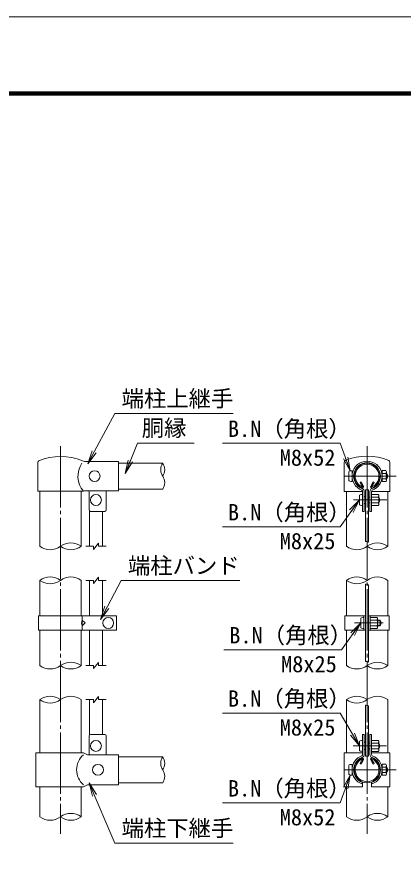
# Model space of a CAD drawing. Units: millimetres, scale not verified. Extents: x -8400 to 8400, y -5940 to 5940.
# Drawn here: x 1838 to 4105, y 961 to 5940 of the extents above; entities that cross this region are included whole.
import ezdxf
from ezdxf.enums import TextEntityAlignment as Align

# ---------------------------------------------------------------- set-up
doc = ezdxf.new("R2010")
doc.units = ezdxf.units.MM
doc.header["$LTSCALE"] = 20
doc.linetypes.add('LONG_CHAIN', pattern=[21, 18, -1, 1, -1])
for name, color, linetype, lineweight in [('0-0_D-TTL', 7, 'Continuous', 9), ('0-3_D-STR1', 1, 'Continuous', 9), ('0-6_D-BMK', 2, 'LONG_CHAIN', 9), ('0-8_D-STR-DIM', 7, 'Continuous', 9), ('0-9_0', 7, 'Continuous', 9), ('0-A_D-STR3', 3, 'Continuous', 9), ('0-D_D-STR-TXT', 7, 'Continuous', 9)]:
    doc.layers.add(name, color=color, linetype=linetype, lineweight=lineweight)
doc.styles.add('ＭＳ ゴシック', font='')
doc.styles.get('ＭＳ ゴシック').set_extended_font_data('MS Gothic')

# ---------------------------------------------------------------- blocks, each defined once
blk = doc.blocks.new('_Open')
at = {"layer": '0-9_0'}
blk.add_line((-20, 3.333), (0, 0), dxfattribs=at)
blk.add_lwpolyline([(-20, -3.333), (0, 0), (-20, 0)], dxfattribs=at)

msp = doc.modelspace()

# ---------------------------------------------------------------- linework, layer by layer
at = {"layer": '0-0_D-TTL', "color": 2}
msp.add_lwpolyline([(-8400.38, 5939.71), (8399.62, 5939.71), (8399.62, -5940.29), (-8400.38, -5940.29)], close=True, dxfattribs=at)
at = {"layer": '0-0_D-TTL'}
for points in [[(-7860.38, 5499.71), (7859.62, 5499.71), (7859.62, -5500.29), (-7860.38, -5500.29)], [(-7855.38, 5494.71), (7854.62, 5494.71), (7854.62, -5495.29), (-7855.38, -5495.29)], [(-7850.38, 5489.71), (7849.62, 5489.71), (7849.62, -5490.29), (-7850.38, -5490.29)], [(-7845.38, 5484.71), (7844.62, 5484.71), (7844.62, -5485.29), (-7845.38, -5485.29)], [(-7840.38, 5479.71), (7839.62, 5479.71), (7839.62, -5480.29), (-7840.38, -5480.29)]]:
    msp.add_lwpolyline(points, close=True, dxfattribs=at)
at = {"layer": '0-3_D-STR1'}
for p, q in [((2433.55, 3320.37), (2693.62, 3320.37)), ((3852.82, 3207.36), (3858.38, 3210.57)), ((3866.85, 3183.05), (3852.82, 3207.36)), ((3872.41, 3186.26), (3858.38, 3210.57)), ((3914.69, 3186.26), (3928.72, 3210.57)), ((3920.24, 3183.05), (3934.28, 3207.36)), ((3934.28, 3207.36), (3928.72, 3210.57)), ((1972.55, 3155.57), (1972.55, 2832.37)), ((2214.55, 3155.57), (2214.55, 2832.37)), ((2433.55, 3167.97), (2693.62, 3167.97)), ((3772.55, 3154.37), (3772.55, 2832.37)), ((4014.55, 3154.37), (4014.55, 2832.37)), ((1972.55, 2632.37), (1972.55, 2424.34)), ((2214.55, 2632.37), (2214.55, 2424.34)), ((3772.55, 2632.37), (3772.55, 2424.34)), ((4014.55, 2632.37), (4014.55, 2424.34)), ((1972.55, 2340.35), (1972.55, 2132.37)), ((2214.55, 2340.35), (2214.55, 2132.37)), ((3772.55, 2340.35), (3772.55, 2132.37)), ((4014.55, 2340.35), (4014.55, 2132.37)), ((1972.55, 1932.37), (1972.55, 1620.57)), ((2214.55, 1932.37), (2214.55, 1620.57)), ((3772.55, 1932.37), (3772.55, 1620.57)), ((4014.55, 1932.37), (4014.55, 1620.57)), ((2433.55, 1596.57), (2693.62, 1596.57)), ((3866.85, 1581.9), (3852.82, 1557.58)), ((3852.82, 1557.58), (3858.38, 1554.38)), ((3872.41, 1578.69), (3858.38, 1554.38)), ((3914.69, 1578.69), (3928.72, 1554.38)), ((3920.24, 1581.9), (3934.28, 1557.58)), ((3934.28, 1557.58), (3928.72, 1554.38)), ((2433.55, 1444.17), (2693.62, 1444.17)), ((1972.55, 1420.57), (1972.55, 1244.57)), ((2214.55, 1420.57), (2214.55, 1244.57)), ((3772.55, 1420.57), (3772.55, 1244.57)), ((4014.55, 1420.57), (4014.55, 1244.57))]:
    msp.add_line(p, q, dxfattribs=at)
for centre, radius, start, end in [((3893.55, 3244.37), 76.2, 294.32478, 245.67522), ((3893.55, 3244.37), 69.78, 294.32478, 245.67522), ((3865.47, 3182.25), 8.02, 245.67522, 30), ((3921.63, 3182.25), 8.02, 150, 294.32478), ((3865.47, 3182.25), 1.6, 245.67522, 30), ((3921.63, 3182.25), 1.6, 150, 294.32478), ((3893.55, 1520.57), 76.2, 114.32478, 65.67522), ((3893.55, 1520.57), 69.78, 114.32478, 65.67522), ((3865.47, 1582.7), 8.02, 330, 114.32478), ((3865.47, 1582.7), 1.6, 330, 114.32478), ((3921.63, 1582.7), 8.02, 65.67522, 210), ((3921.63, 1582.7), 1.6, 65.67522, 210)]:
    msp.add_arc(centre, radius, start, end, dxfattribs=at)
at = {"layer": '0-6_D-BMK'}
for p, q in [((2093.55, 3420.37), (2093.55, 1144.37)), ((3893.55, 3420.37), (3893.55, 1144.37)), ((3761.44, 3244.37), (4065.18, 3244.37)), ((3813.44, 3104.37), (4008.95, 3104.37)), ((3820.24, 2382.35), (3987.75, 2382.35)), ((3878.15, 2382.35), (3955.35, 2382.35)), ((3812.59, 1660.57), (4008.11, 1660.57)), ((3761.44, 1520.57), (4065.18, 1520.57))]:
    msp.add_line(p, q, dxfattribs=at)
at = {"layer": '0-8_D-STR-DIM'}
for p, q in [((2286.55, 2814.37), (2316.55, 2850.37)), ((2316.55, 2832.37), (2316.55, 2850.37)), ((2241.55, 2832.37), (2286.55, 2832.37)), ((2286.55, 2814.37), (2286.55, 2832.37)), ((2316.55, 2832.37), (2361.55, 2832.37)), ((2286.55, 2614.37), (2316.55, 2650.37)), ((2316.55, 2632.37), (2316.55, 2650.37)), ((2241.55, 2632.37), (2286.55, 2632.37)), ((2286.55, 2614.37), (2286.55, 2632.37)), ((2316.55, 2632.37), (2361.55, 2632.37)), ((2286.55, 2114.37), (2316.55, 2150.37)), ((2316.55, 2132.37), (2316.55, 2150.37)), ((2241.55, 2132.37), (2286.55, 2132.37)), ((2286.55, 2114.37), (2286.55, 2132.37)), ((2316.55, 2132.37), (2361.55, 2132.37)), ((2286.55, 1914.37), (2316.55, 1950.37)), ((2316.55, 1932.37), (2316.55, 1950.37)), ((2241.55, 1932.37), (2286.55, 1932.37)), ((2286.55, 1914.37), (2286.55, 1932.37)), ((2316.55, 1932.37), (2361.55, 1932.37))]:
    msp.add_line(p, q, dxfattribs=at)
for centre, radius, start, end in [((2748.1, 3282.27), 66.48, 145.03504, 214.96496), ((2639.13, 3282.27), 66.48, 325.03504, 34.96496), ((2639.13, 3206.07), 66.48, 325.03422, 34.96578), ((2154.05, 2750.87), 101.51, 53.41445, 126.58555), ((3887.63, 2830.45), 30.72, 60.95271, 95.76063), ((3954.05, 2750.87), 101.51, 53.41445, 126.58555), ((2033.05, 2913.88), 101.51, 233.41445, 306.58555), ((2154.05, 2913.88), 101.51, 233.41445, 306.58555), ((3833.05, 2913.88), 101.51, 233.41445, 306.58555), ((3954.05, 2913.88), 101.51, 233.41445, 306.58555), ((2033.05, 2550.87), 101.51, 53.41445, 126.58555), ((2154.05, 2550.87), 101.51, 53.41445, 126.58555), ((3833.05, 2550.87), 101.51, 53.41445, 126.58555), ((3954.05, 2550.87), 101.51, 53.41445, 126.58555), ((2033.05, 2713.88), 101.51, 233.41445, 306.58555), ((3833.05, 2713.88), 101.51, 233.41445, 306.58555), ((3887.63, 2579.92), 30.72, 60.95271, 95.76063), ((2154.05, 2050.87), 101.51, 53.41445, 126.58555), ((3887.63, 2126.06), 30.72, 60.95271, 95.76063), ((3954.05, 2050.87), 101.51, 53.41445, 126.58555), ((2033.05, 2213.88), 101.51, 233.41445, 306.58555), ((2154.05, 2213.88), 101.51, 233.41445, 306.58555), ((3833.05, 2213.88), 101.51, 233.41445, 306.58555), ((3954.05, 2213.88), 101.51, 233.41445, 306.58555), ((2033.05, 1850.87), 101.51, 53.41445, 126.58555), ((2154.05, 1850.87), 101.51, 53.41445, 126.58555), ((3833.05, 1850.87), 101.51, 53.41445, 126.58555), ((3954.05, 1850.87), 101.51, 53.41445, 126.58555), ((2033.05, 2013.88), 101.51, 233.41445, 306.58555), ((3833.05, 2013.88), 101.51, 233.41445, 306.58555), ((3887.63, 1868.6), 30.72, 60.95271, 95.76063), ((2748.1, 1558.47), 66.48, 145.03504, 214.96496), ((2639.13, 1558.47), 66.48, 325.03504, 34.96496), ((2639.13, 1482.27), 66.48, 325.03422, 34.96578), ((2033.05, 1326.08), 101.51, 233.41445, 306.58555), ((2154.05, 1163.07), 101.51, 53.41445, 126.58555), ((2154.05, 1326.08), 101.51, 233.41445, 306.58555), ((3833.05, 1326.08), 101.51, 233.41445, 306.58555), ((3954.05, 1163.07), 101.51, 53.41445, 126.58555), ((3954.05, 1326.08), 101.51, 233.41445, 306.58555)]:
    msp.add_arc(centre, radius, start, end, dxfattribs=at)
at = {"layer": '0-A_D-STR3'}
for p, q in [((1959.55, 3155.57), (1959.55, 3323.89)), ((2233.46, 3331.17), (2433.55, 3331.17)), ((2433.55, 3157.57), (2433.55, 3331.17)), ((4028.15, 3324.4), (4028.15, 3154.37)), ((3786.35, 3270.37), (3786.35, 3218.37)), ((3805.55, 3276.37), (3805.55, 3212.37)), ((3807.02, 3260.37), (3805.55, 3260.37)), ((3981.55, 3260.37), (3980.08, 3260.37)), ((4003.55, 3276.77), (3981.55, 3276.77)), ((3981.55, 3276.77), (3981.55, 3211.97)), ((4003.55, 3260.57), (3981.55, 3260.57)), ((4007.55, 3269.31), (4007.55, 3219.93)), ((4007.55, 3260.37), (4009.55, 3260.37)), ((4007.55, 3260.37), (4009.55, 3260.37)), ((4007.55, 3257.66), (4010.84, 3257.66)), ((4009.55, 3260.37), (4009.55, 3228.37)), ((3807.02, 3228.37), (3805.55, 3228.37)), ((3981.55, 3228.37), (3980.08, 3228.37)), ((4003.55, 3228.17), (3981.55, 3228.17)), ((4003.55, 3211.97), (3981.55, 3211.97)), ((4007.55, 3231.08), (4010.84, 3231.08)), ((4007.55, 3228.37), (4009.55, 3228.37)), ((4007.55, 3228.37), (4009.55, 3228.37)), ((1959.55, 3155.57), (2227.55, 3155.57)), ((2227.55, 3155.57), (2233.55, 3157.57)), ((2233.55, 3157.57), (2433.55, 3157.57)), ((2261.55, 3045.57), (2261.55, 3157.57)), ((2361.55, 3045.57), (2361.55, 3157.57)), ((3867.55, 3037.57), (3867.55, 3154.66)), ((3876.75, 3037.57), (3876.75, 3154.66)), ((3884.55, 3164.37), (3884.55, 2860.82)), ((3884.55, 3164.37), (3902.55, 3164.37)), ((3902.55, 3164.37), (3902.55, 2857.11)), ((3910.35, 3037.57), (3910.35, 3154.66)), ((3919.55, 3037.57), (3919.55, 3154.66)), ((3919.55, 3154.37), (4028.15, 3154.37)), ((3959.55, 3136.77), (3919.55, 3136.77)), ((3848.35, 3078.13), (3848.35, 3130.13)), ((3883.55, 3125.65), (3876.75, 3125.65)), ((3883.55, 3125.65), (3883.55, 3083.1)), ((3883.55, 3120.37), (3884.55, 3120.37)), ((3883.55, 3088.37), (3884.55, 3088.37)), ((3902.55, 3120.37), (3910.35, 3120.37)), ((3902.55, 3088.37), (3910.35, 3088.37)), ((3959.55, 3120.57), (3919.55, 3120.57)), ((3959.55, 3088.17), (3919.55, 3088.17)), ((3963.55, 3129.31), (3963.55, 3079.92)), ((3963.55, 3120.37), (3963.55, 3088.37)), ((3963.55, 3117.66), (3964.84, 3117.66)), ((3963.55, 3091.08), (3964.84, 3091.08)), ((2263.55, 3040.28), (2263.55, 2832.37)), ((2269.55, 3037.57), (2353.55, 3037.57)), ((2339.55, 3037.57), (2339.55, 2832.37)), ((3867.55, 3037.57), (3876.75, 3037.57)), ((3883.55, 3083.1), (3876.75, 3083.1)), ((3910.35, 3037.57), (3919.55, 3037.57)), ((3959.55, 3071.97), (3919.55, 3071.97)), ((2263.55, 2632.37), (2263.55, 2424.34)), ((2339.55, 2632.37), (2339.55, 2424.34)), ((3884.55, 2610.48), (3884.55, 2156.62)), ((3902.55, 2606.78), (3902.55, 2152.91)), ((2421.53, 2424.34), (1963.35, 2424.34)), ((1963.35, 2340.35), (1963.35, 2424.34)), ((2221.46, 2424.34), (2221.46, 2340.34)), ((2421.55, 2340.35), (2421.55, 2424.35)), ((3763.35, 2424.34), (3763.35, 2340.35)), ((3884.55, 2424.34), (3763.35, 2424.34)), ((3856.15, 2408.35), (3856.15, 2356.35)), ((3875.35, 2424.34), (3875.35, 2340.35)), ((3884.55, 2424.34), (3884.55, 2340.35)), ((3902.55, 2424.34), (3902.55, 2340.35)), ((3911.75, 2424.34), (3911.75, 2340.35)), ((3951.75, 2414.75), (3911.75, 2414.75)), ((3951.75, 2398.55), (3911.75, 2398.55)), ((3955.75, 2407.28), (3955.75, 2357.9)), ((3955.75, 2398.35), (3971.35, 2398.35)), ((3955.75, 2395.64), (3972.64, 2395.64)), ((3971.35, 2398.35), (3971.35, 2366.35)), ((2421.53, 2340.35), (1963.35, 2340.35)), ((2263.55, 2340.35), (2263.55, 2132.37)), ((2339.55, 2340.35), (2339.55, 2132.37)), ((3763.35, 2340.35), (3884.55, 2340.35)), ((3951.75, 2366.15), (3911.75, 2366.15)), ((3951.75, 2349.95), (3911.75, 2349.95)), ((3955.75, 2369.06), (3972.64, 2369.06)), ((3955.75, 2366.35), (3971.35, 2366.35)), ((2263.55, 1932.37), (2263.55, 1725.86)), ((2339.55, 1932.37), (2339.55, 1728.57)), ((3884.55, 1899.16), (3884.55, 1600.57)), ((3902.55, 1895.45), (3902.55, 1600.57)), ((2261.55, 1720.57), (2261.55, 1608.57)), ((2269.55, 1728.57), (2353.55, 1728.57)), ((2361.55, 1720.57), (2361.55, 1608.57)), ((3867.55, 1728.57), (3867.55, 1610.29)), ((3867.55, 1728.57), (3876.75, 1728.57)), ((3876.75, 1728.57), (3876.75, 1610.29)), ((3910.35, 1728.57), (3910.35, 1610.29)), ((3910.35, 1728.57), (3919.55, 1728.57)), ((3919.55, 1728.57), (3919.55, 1610.29)), ((3959.55, 1692.97), (3919.55, 1692.97)), ((3848.35, 1686.57), (3848.35, 1634.57)), ((3883.55, 1681.85), (3876.75, 1681.85)), ((3883.55, 1681.85), (3883.55, 1639.3)), ((3883.55, 1676.57), (3884.55, 1676.57)), ((3883.55, 1644.57), (3884.55, 1644.57)), ((3902.55, 1676.57), (3910.35, 1676.57)), ((3902.55, 1644.57), (3910.35, 1644.57)), ((3959.55, 1676.77), (3919.55, 1676.77)), ((3919.55, 1676.57), (3920.35, 1676.57)), ((3919.55, 1644.57), (3920.35, 1644.57)), ((3959.55, 1644.37), (3919.55, 1644.37)), ((3963.55, 1685.51), (3963.55, 1636.12)), ((3963.55, 1676.57), (3963.55, 1644.57)), ((3963.55, 1673.86), (3964.84, 1673.86)), ((3963.55, 1647.28), (3964.84, 1647.28)), ((1949.15, 1620.57), (2228.75, 1620.57)), ((1949.15, 1620.57), (1949.15, 1420.57)), ((2252.75, 1608.57), (2228.75, 1620.57)), ((2252.75, 1608.57), (2433.55, 1608.57)), ((2433.55, 1432.57), (2433.55, 1608.57)), ((3758.95, 1620.57), (3867.55, 1620.57)), ((3758.95, 1620.57), (3758.95, 1420.57)), ((3883.55, 1639.3), (3876.75, 1639.3)), ((3884.55, 1600.57), (3902.55, 1600.57)), ((3959.55, 1628.17), (3919.55, 1628.17)), ((3919.55, 1620.57), (4028.15, 1620.57)), ((4028.15, 1620.57), (4028.15, 1420.57)), ((3786.35, 1546.57), (3786.35, 1494.57)), ((3805.55, 1552.57), (3805.55, 1488.57)), ((4003.55, 1552.97), (3981.55, 1552.97)), ((3981.55, 1552.97), (3981.55, 1488.17)), ((4007.55, 1545.51), (4007.55, 1496.13)), ((3807.02, 1536.57), (3805.55, 1536.57)), ((3807.02, 1504.57), (3805.55, 1504.57)), ((3981.55, 1536.57), (3980.08, 1536.57)), ((3981.55, 1504.57), (3980.08, 1504.57)), ((4003.55, 1536.77), (3981.55, 1536.77)), ((4003.55, 1504.37), (3981.55, 1504.37)), ((4007.55, 1536.57), (4009.55, 1536.57)), ((4007.55, 1536.57), (4009.55, 1536.57)), ((4007.55, 1533.86), (4010.84, 1533.86)), ((4007.55, 1507.28), (4010.84, 1507.28)), ((4007.55, 1504.57), (4009.55, 1504.57)), ((4007.55, 1504.57), (4009.55, 1504.57)), ((4009.55, 1536.57), (4009.55, 1504.57)), ((3866.75, 1446.47), (3863.62, 1437.82)), ((3866.75, 1446.47), (3866.75, 1420.57)), ((3920.35, 1446.47), (3920.35, 1420.57)), ((3920.35, 1446.47), (3923.48, 1437.82)), ((4003.55, 1488.17), (3981.55, 1488.17)), ((1949.15, 1420.57), (2228.75, 1420.57)), ((2252.75, 1432.57), (2228.75, 1420.57)), ((2252.75, 1432.57), (2433.55, 1432.57)), ((3758.95, 1420.57), (3866.75, 1420.57)), ((3920.35, 1420.57), (4028.15, 1420.57))]:
    msp.add_line(p, q, dxfattribs=at)
for points in [[(3758.95, 3324.4), (3758.95, 3154.37), (3867.55, 3154.37)], [(3902.55, 2340.35), (4023.75, 2340.35), (4023.75, 2424.34), (3902.55, 2424.34)]]:
    msp.add_lwpolyline(points, dxfattribs=at)
msp.add_lwpolyline([(2216.95, 2382.34), (2221.46, 2398.34), (2237.46, 2382.34), (2221.46, 2366.34)], close=True, dxfattribs=at)
for centre in [(2293.55, 3244.37), (2301.55, 3104.37), (2373.55, 2382.35), (2301.55, 1660.57), (2313.55, 1520.57)]:
    msp.add_circle(centre, 32, dxfattribs=at)
for centre, radius, start, end in [((2093.38, 3028.25), 331.73, 67.08235, 112.54718), ((3772.15, 3324.4), 13.2, 116.72671, 180), ((3893.55, 3032.82), 329, 67.22973, 112.77027), ((4014.95, 3324.4), 13.2, 0, 63.27329), ((1971.55, 3323.89), 12, 116.57497, 180), ((2329.96, 3244.37), 134.25, 145.68676, 221.15827), ((2233.46, 3355.17), 24, 242.98608, 270), ((3893.55, 3244.37), 88, 290.1633, 249.8367), ((3893.55, 3244.37), 78.8, 289.83718, 250.16282), ((3997.4, 3268.67), 10.17, 307.21089, 52.78911), ((3972.74, 3244.37), 34.8, 332.26063, 27.73937), ((3979.55, 3244.37), 34, 331.92751, 28.07249), ((3997.35, 3220.07), 10.2, 307.42505, 52.57495), ((3859.55, 3154.66), 8, 0, 62.72039), ((3859.55, 3154.66), 17.2, 0, 65.03562), ((3927.55, 3154.66), 17.2, 114.96438, 180), ((3927.55, 3154.66), 8, 117.27961, 180), ((3953.4, 3128.67), 10.17, 307.21089, 52.78911), ((3928.74, 3104.37), 34.8, 332.26063, 27.73937), ((3953.35, 3080.07), 10.2, 307.42505, 52.57495), ((3933.55, 3104.37), 34, 331.92751, 28.07249), ((2269.55, 3045.57), 8, 180, 270), ((2353.55, 3045.57), 8, 270, 0), ((3945.6, 2406.65), 10.17, 307.21089, 52.78911), ((3920.94, 2382.35), 34.8, 332.26063, 27.73937), ((3941.35, 2382.35), 34, 331.92751, 28.07249), ((3945.55, 2358.05), 10.2, 307.42505, 52.57495), ((2269.55, 1720.57), 8, 90, 180), ((2353.55, 1720.57), 8, 0, 90), ((3953.4, 1684.87), 10.17, 307.21089, 52.78911), ((3928.74, 1660.57), 34.8, 332.26063, 27.73937), ((3953.35, 1636.27), 10.2, 307.42505, 52.57495), ((3933.55, 1660.57), 34, 331.92751, 28.07249), ((2303.09, 1520.57), 115.2, 130.19176, 229.80824), ((3893.55, 1520.57), 88, 110.1633, 250.11694), ((3893.55, 1520.57), 78.8, 109.83718, 250.11694), ((3859.55, 1610.29), 8, 297.27961, 0), ((3859.55, 1610.29), 17.2, 294.96438, 0), ((3927.55, 1610.29), 17.2, 180, 245.03562), ((3927.55, 1610.29), 8, 180, 242.72039), ((3893.55, 1520.57), 78.8, 289.88306, 70.16282), ((3893.55, 1520.57), 88, 289.88306, 69.8367), ((3997.4, 1544.87), 10.17, 307.21089, 52.78911), ((3972.74, 1520.57), 34.8, 332.26063, 27.73937), ((3997.35, 1496.27), 10.2, 307.42505, 52.57495), ((3979.55, 1520.57), 34, 331.92751, 28.07249)]:
    msp.add_arc(centre, radius, start, end, dxfattribs=at)
for centre, start_param, end_param in [((3805.55, 3270.37), 1.5707963, 3.1415927), ((3805.55, 3218.37), 3.1415927, 4.712389), ((3867.55, 3130.13), 1.5707963, 3.1415927), ((3867.55, 3078.13), 3.1415927, 4.712389), ((3875.35, 2408.35), 1.5707963, 3.1415927), ((3875.35, 2356.35), 3.1415927, 4.712389), ((3867.55, 1686.57), 1.5707963, 3.1415927), ((3867.55, 1634.57), 3.1415927, 4.712389), ((3805.55, 1546.57), 1.5707963, 3.1415927), ((3805.55, 1494.57), 3.1415927, 4.712389)]:
    msp.add_ellipse(centre, major_axis=(19.2, 0), ratio=0.3125, start_param=start_param, end_param=end_param, dxfattribs=at)
at = {"layer": '0-D_D-STR-TXT'}
for points in [[(3106.9, 3612.4), (2412.39, 3612.4), (2254.47, 3318.63)], [(2878.83, 3437.74), (2544.79, 3437.74), (2474.64, 3260.91)], [(3044.14, 3437.74), (3736.27, 3437.74), (3794.34, 3277.27)], [(3044.14, 2947.7), (3736.27, 2947.7), (3847.19, 3102.75)], [(3145.65, 2631.43), (2449.33, 2631.43), (2329.29, 2404.99)], [(3051.94, 2225.68), (3744.07, 2225.68), (3854.99, 2380.72)], [(3044.14, 1853.94), (3736.27, 1853.94), (3847.35, 1662.3)], [(3044.14, 1326.95), (3736.27, 1326.95), (3794.34, 1487.42)], [(3106.9, 1090.36), (2412.39, 1090.36), (2262.33, 1442.33)]]:
    msp.add_lwpolyline(points, dxfattribs=at)

# ---------------------------------------------------------------- block references
at = {"layer": '0-D_D-STR-TXT', "xscale": 4, "yscale": 4}
for p, rotation in [((2253.52, 3316.86), 241.73951), ((2473.9, 3259.05), 248.36243), ((3795.02, 3275.39), 289.89477), ((3848.35, 3104.37), 54.42149), ((2328.35, 2403.22), 242.07069), ((3856.15, 2382.35), 54.42149), ((3848.35, 1660.57), 300.09685), ((3795.02, 1489.31), 70.10523), ((2261.55, 1444.17), 113.08931)]:
    msp.add_blockref('_Open', p, dxfattribs=dict(at, rotation=rotation))

# ---------------------------------------------------------------- texts
at = {"layer": '0-D_D-STR-TXT', "style": 'ＭＳ ゴシック'}
for s, p in [('端柱上継手', (2452.24, 3622.77)), ('胴縁', (2570.33, 3450.33)), ('B.N（角根）', (3076.61, 3445.61)), ('M8x52', (3380.79, 3276.45)), ('B.N（角根）', (3076.61, 2955.57)), ('M8x25', (3380.79, 2786.41)), ('端柱バンド', (2489.19, 2641.8)), ('B.N（角根）', (3084.41, 2233.54)), ('M8x25', (3388.59, 2064.38)), ('B.N（角根）', (3076.61, 1861.81)), ('M8x25', (3380.79, 1692.65)), ('B.N（角根）', (3076.61, 1334.82)), ('M8x52', (3380.79, 1165.66)), ('端柱下継手', (2452.24, 1100.73))]:
    msp.add_text(s, height=96.19, dxfattribs=at).set_placement(p, align=Align.BOTTOM_LEFT)

doc.saveas('drawing.dxf')
